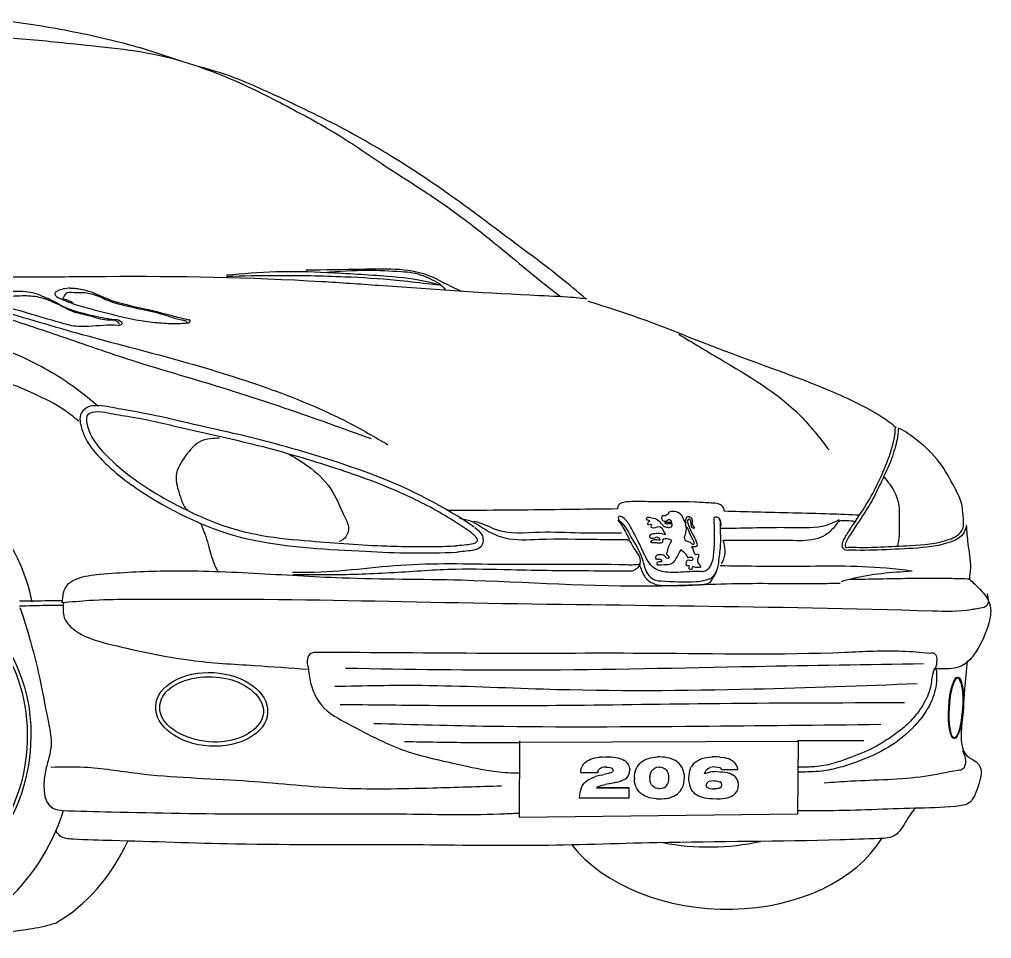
# Model space of a CAD drawing. Header units: millimetres. Extents: x 116290 to 180258, y 22146 to 121276.
# Drawn here: x 126575 to 127821, y 24380 to 25557 of the extents above; entities that cross this region are included whole.
import ezdxf

# ---------------------------------------------------------------- set-up
doc = ezdxf.new("R2010")
doc.units = ezdxf.units.MM

# ---------------------------------------------------------------- blocks, each defined once
blk = doc.blocks.new('A$C31CE388F')
for p, q in [((1990, 152.5), (1990.7, 250.7)), ((1990.7, 249.2), (2347.4, 250.3)), ((2347.4, 250.3), (2346.3, 156.8)), ((2074.2, 223), (2076.4, 224.8)), ((2076.8, 225.1), (2076.4, 224.8)), ((2076.8, 225.1), (2079, 226.2)), ((2079, 226.2), (2081.2, 227.2)), ((2081.2, 227.2), (2083.8, 228.1)), ((2083.8, 228.1), (2086.5, 228.8)), ((2086.5, 228.8), (2089.5, 229.4)), ((2089.5, 229.4), (2092.7, 229.7)), ((2096.2, 230), (2099.8, 230.1)), ((2099.8, 230.1), (2103.9, 230)), ((2100.1, 230.1), (2099.8, 230.1)), ((2099.8, 230.1), (2103.9, 230)), ((2103.9, 230), (2100.1, 230.1)), ((2107.4, 229.8), (2103.9, 230)), ((2110.6, 229.5), (2107.4, 229.8)), ((2113.7, 229), (2110.6, 229.5)), ((2116.5, 228.4), (2113.7, 229)), ((2119.1, 227.7), (2116.5, 228.4)), ((2121.4, 226.9), (2119.1, 227.7)), ((2123.5, 226), (2121.4, 226.9)), ((2123.5, 226), (2123.7, 225.9)), ((2126.3, 224.2), (2123.7, 225.9)), ((2145.7, 223), (2147.7, 224.6)), ((2147.7, 224.6), (2149.9, 226)), ((2149.9, 226), (2152.4, 227.2)), ((2152.4, 227.2), (2155, 228.1)), ((2155, 228.1), (2157.9, 228.9)), ((2157.9, 228.9), (2160.9, 229.5)), ((2160.9, 229.5), (2164.1, 229.9)), ((2164.1, 229.9), (2167.5, 230.1)), ((2169.4, 230.1), (2167.5, 230.1)), ((2172.9, 230), (2169.4, 230.1)), ((2176.2, 229.7), (2172.9, 230)), ((2179.3, 229.2), (2176.2, 229.7)), ((2182.3, 228.5), (2179.3, 229.2)), ((2185, 227.7), (2182.3, 228.5)), ((2187.5, 226.6), (2185, 227.7)), ((2189.9, 225.4), (2187.5, 226.6)), ((2192, 223.9), (2189.9, 225.4)), ((2215.3, 223.5), (2217.2, 224.9)), ((2217.2, 224.9), (2219.4, 226.2)), ((2219.4, 226.2), (2221.7, 227.2)), ((2221.7, 227.2), (2224.3, 228.2)), ((2224.3, 228.2), (2227.2, 228.9)), ((2227.2, 228.9), (2230.2, 229.5)), ((2230.2, 229.5), (2233.5, 229.9)), ((2233.5, 229.9), (2237, 230.1)), ((2239.7, 230.1), (2237, 230.1)), ((2243.4, 230.1), (2239.7, 230.1)), ((2246.8, 229.9), (2243.4, 230.1)), ((2246.8, 229.9), (2250.1, 229.5)), ((2253.1, 229), (2250.1, 229.5)), ((2255.8, 228.3), (2253.1, 229)), ((2258.3, 227.6), (2255.8, 228.3)), ((2260.5, 226.6), (2258.3, 227.6)), ((2261.5, 226.1), (2260.5, 226.6)), ((2264.1, 224.4), (2261.5, 226.1)), ((2266.2, 222.5), (2264.1, 224.4)), ((2068.6, 210), (2068.9, 213.1)), ((2068.9, 213.1), (2069.7, 216)), ((2069.7, 216), (2070.8, 218.6)), ((2070.8, 218.6), (2072.3, 220.9)), ((2072.3, 220.9), (2074.2, 223)), ((2090.5, 210.6), (2091.3, 213.5)), ((2093.2, 215.4), (2091.3, 213.5)), ((2093.2, 215.4), (2095.2, 216.4)), ((2098, 217), (2095.2, 216.4)), ((2101.6, 217.1), (2098, 217)), ((2101.6, 217.1), (2102.4, 217.1)), ((2102.4, 217.1), (2105.7, 216.8)), ((2105.7, 216.8), (2108.1, 216.1)), ((2108.1, 216.1), (2109.2, 215.4)), ((2110.3, 213), (2109.2, 215.4)), ((2110.3, 212.6), (2109.3, 211.2)), ((2110.3, 213), (2110.3, 212.6)), ((2128.5, 222.2), (2126.3, 224.2)), ((2130, 220), (2128.5, 222.2)), ((2131, 217.4), (2130, 220)), ((2131.6, 214.7), (2131, 217.4)), ((2131.3, 210.1), (2131.6, 213.3)), ((2131.6, 214.7), (2131.6, 213.3)), ((2137.8, 209.5), (2138.6, 212.4)), ((2138.6, 212.4), (2139.6, 215.1)), ((2139.6, 215.1), (2140.9, 217.6)), ((2140.9, 217.6), (2142.5, 219.8)), ((2142.5, 219.8), (2144.4, 221.8)), ((2144.4, 221.8), (2145.7, 223)), ((2158.8, 211), (2160.5, 213.2)), ((2161.2, 214.1), (2160.5, 213.2)), ((2161.2, 214.1), (2163.5, 215.6)), ((2166.3, 216.6), (2163.5, 215.6)), ((2169.4, 216.9), (2166.3, 216.6)), ((2169.4, 216.9), (2170.6, 216.9)), ((2173.6, 216.3), (2170.6, 216.9)), ((2173.6, 216.3), (2176.2, 215.1)), ((2178.3, 213.2), (2176.2, 215.1)), ((2178.3, 213.2), (2179.4, 211.8)), ((2180.6, 209.4), (2179.4, 211.8)), ((2193.1, 223), (2192, 223.9)), ((2195.2, 221.1), (2193.1, 223)), ((2197, 218.9), (2195.2, 221.1)), ((2198.4, 216.6), (2197, 218.9)), ((2199.6, 214.1), (2198.4, 216.6)), ((2200.5, 211.3), (2199.6, 214.1)), ((2207.8, 209.7), (2208.5, 212.6)), ((2208.5, 212.6), (2209.4, 215.3)), ((2209.4, 215.3), (2210.6, 217.8)), ((2212.1, 220.1), (2210.6, 217.8)), ((2212.1, 220.1), (2213.8, 222.1)), ((2213.8, 222.1), (2215.3, 223.5)), ((2227.9, 210.6), (2229.3, 213.2)), ((2231.3, 215.1), (2229.3, 213.2)), ((2231.7, 215.3), (2231.3, 215.1)), ((2231.7, 215.3), (2234, 216.5)), ((2236.9, 217.1), (2234, 216.5)), ((2240.3, 217.3), (2236.9, 217.1)), ((2240.3, 217.3), (2240.9, 217.3)), ((2240.9, 217.3), (2244.3, 217.1)), ((2244.3, 217.1), (2246.7, 216.5)), ((2246.7, 216.5), (2247.8, 216)), ((2249.4, 213.9), (2247.8, 216)), ((2249.4, 213.9), (2270, 213.9)), ((2267.9, 220.2), (2266.2, 222.5)), ((2269.1, 217.7), (2267.9, 220.2)), ((2269.8, 214.9), (2269.1, 217.7)), ((2270, 213.9), (2269.8, 214.9)), ((2068.6, 210), (2090.5, 210)), ((2074.9, 198.2), (2076.9, 199.8)), ((2076.9, 199.8), (2079.2, 201.3)), ((2079.2, 201.3), (2081.8, 202.6)), ((2081.8, 202.6), (2084.6, 203.9)), ((2084.6, 203.9), (2087.7, 205)), ((2091.1, 205.9), (2087.7, 205)), ((2090.5, 210.6), (2090.5, 210.2)), ((2090.5, 210), (2090.5, 210.2)), ((2092.5, 206.3), (2091.1, 205.9)), ((2095, 206.8), (2092.5, 206.3)), ((2095, 206.8), (2098, 207.5)), ((2099.9, 207.9), (2098, 207.5)), ((2104.2, 208.9), (2099.9, 207.9)), ((2107.4, 210), (2104.2, 208.9)), ((2107.4, 210), (2109.3, 211.2)), ((2120.8, 199.4), (2117.5, 198.4)), ((2120.8, 199.4), (2123.5, 200.6)), ((2123.5, 200.6), (2125.8, 201.9)), ((2125.8, 201.9), (2127.6, 203.3)), ((2127.6, 203.3), (2129.1, 204.9)), ((2129.1, 204.9), (2130.4, 207.3)), ((2130.4, 207.3), (2131.3, 210.1)), ((2137.3, 203.2), (2137.4, 206.5)), ((2137.3, 203.2), (2137.3, 201.2)), ((2137.6, 198), (2137.3, 201.2)), ((2137.4, 206.5), (2137.8, 209.5)), ((2157.2, 205.4), (2157.1, 203.2)), ((2157.4, 200), (2157.1, 203.2)), ((2157.2, 205.4), (2157.8, 208.4)), ((2158.2, 197.1), (2157.4, 200)), ((2157.8, 208.4), (2158.8, 211)), ((2181.3, 206.5), (2180.6, 209.4)), ((2180.9, 198), (2181.5, 201)), ((2181.6, 203.2), (2181.3, 206.5)), ((2181.5, 201), (2181.6, 203.2)), ((2201.1, 208.3), (2200.5, 211.3)), ((2200.9, 196.9), (2201.3, 200)), ((2201.4, 205.3), (2201.1, 208.3)), ((2201.3, 200), (2201.5, 203.2)), ((2201.5, 203.2), (2201.4, 205.3)), ((2207.2, 203), (2207.4, 206.5)), ((2207.3, 200.3), (2207.2, 203)), ((2207.8, 197), (2207.3, 200.3)), ((2207.4, 206.5), (2207.8, 209.7)), ((2227.2, 208.3), (2227.9, 210.6)), ((2230.1, 209.4), (2227.2, 208.3)), ((2233, 210.2), (2230.1, 209.4)), ((2234.7, 210.6), (2233, 210.2)), ((2237.5, 211), (2234.7, 210.6)), ((2239.4, 199.4), (2235.8, 199.2)), ((2240.6, 211.2), (2237.5, 211)), ((2239.4, 199.4), (2241.6, 199.3)), ((2243, 211.3), (2240.6, 211.2)), ((2243, 211.3), (2246.7, 211.2)), ((2246.7, 211.2), (2250, 211)), ((2250, 211), (2253.2, 210.6)), ((2253.2, 210.6), (2256.1, 210)), ((2256.1, 210), (2258.7, 209.2)), ((2261.1, 208.3), (2258.7, 209.2)), ((2261.1, 208.3), (2263.2, 207.1)), ((2263.2, 207.1), (2263.6, 207)), ((2266, 205.2), (2263.6, 207)), ((2266, 205.2), (2267.9, 203.1)), ((2269.3, 200.7), (2267.9, 203.1)), ((2270.3, 198.1), (2269.3, 200.7)), ((2068.2, 187.3), (2067.5, 184.4)), ((2069.2, 190), (2068.2, 187.3)), ((2069.2, 190), (2070.3, 192.5)), ((2070.3, 192.5), (2071.8, 194.8)), ((2071.8, 194.8), (2073.2, 196.5)), ((2073.2, 196.5), (2074.9, 198.2)), ((2089.7, 191.3), (2088.8, 190.6)), ((2088.8, 190.6), (2130.5, 190.6)), ((2088.8, 190.6), (2130.5, 190.6)), ((2130.5, 190.6), (2088.8, 190.6)), ((2091.4, 192.3), (2089.7, 191.3)), ((2091.4, 192.3), (2093.8, 193.2)), ((2096.8, 194.1), (2093.8, 193.2)), ((2096.8, 194.1), (2100.4, 194.9)), ((2104.7, 195.8), (2100.4, 194.9)), ((2105.6, 195.9), (2104.7, 195.8)), ((2105.6, 195.9), (2109, 196.5)), ((2111.9, 197.1), (2109, 196.5)), ((2114.3, 197.6), (2111.9, 197.1)), ((2114.3, 197.6), (2117.5, 198.4)), ((2130.5, 177.6), (2130.5, 190.6)), ((2138.2, 195.1), (2137.6, 198)), ((2139.2, 192.3), (2138.2, 195.1)), ((2140.4, 189.8), (2139.2, 192.3)), ((2141.8, 187.4), (2140.4, 189.8)), ((2143.6, 185.3), (2141.8, 187.4)), ((2159.4, 194.6), (2158.2, 197.1)), ((2159.4, 194.6), (2160.5, 193.2)), ((2162.6, 191.3), (2160.5, 193.2)), ((2162.6, 191.3), (2165.2, 190)), ((2168.1, 189.5), (2165.2, 190)), ((2168.1, 189.5), (2169.4, 189.4)), ((2172.4, 189.8), (2169.4, 189.4)), ((2175.2, 190.7), (2172.4, 189.8)), ((2175.2, 190.7), (2177.5, 192.3)), ((2178.3, 193.1), (2177.5, 192.3)), ((2178.3, 193.1), (2179.9, 195.3)), ((2179.9, 195.3), (2180.9, 198)), ((2196.3, 186.6), (2197.9, 188.8)), ((2197.9, 188.8), (2199.2, 191.3)), ((2199.2, 191.3), (2200.1, 194)), ((2200.1, 194), (2200.9, 196.9)), ((2208.3, 194), (2207.8, 197)), ((2209.2, 191.2), (2208.3, 194)), ((2210.3, 188.7), (2209.2, 191.2)), ((2211.8, 186.4), (2210.3, 188.7)), ((2229.6, 196.2), (2229.2, 194.2)), ((2230.1, 191.6), (2229.2, 194.2)), ((2229.6, 196.2), (2231.7, 198.1)), ((2231.7, 190.4), (2230.1, 191.6)), ((2233.1, 198.6), (2231.7, 198.1)), ((2231.7, 190.4), (2234, 189.5)), ((2235.8, 199.2), (2233.1, 198.6)), ((2234, 189.5), (2237.1, 189.2)), ((2237.1, 189.2), (2239.4, 189.1)), ((2242.9, 189.3), (2239.4, 189.1)), ((2241.6, 199.3), (2244.7, 198.8)), ((2245.7, 189.9), (2242.9, 189.3)), ((2244.7, 198.8), (2247, 198.1)), ((2247, 190.4), (2245.7, 189.9)), ((2248.7, 196.8), (2247, 198.1)), ((2247, 190.4), (2249.1, 192.3)), ((2249.6, 194.2), (2248.7, 196.8)), ((2249.1, 192.3), (2249.6, 194.2)), ((2268.5, 185.8), (2269.7, 188.3)), ((2269.7, 188.3), (2270.4, 191.2)), ((2270.6, 195.1), (2270.3, 198.1)), ((2270.4, 191.2), (2270.6, 194.2)), ((2270.6, 194.2), (2270.6, 195.1)), ((2067, 181.1), (2066.7, 177.6)), ((2066.7, 177.6), (2130.5, 177.6)), ((2067.5, 184.4), (2067, 181.1)), ((2145.7, 183.4), (2143.6, 185.3)), ((2146.7, 182.5), (2145.7, 183.4)), ((2148.9, 181.1), (2146.7, 182.5)), ((2151.2, 179.8), (2148.9, 181.1)), ((2153.8, 178.8), (2151.2, 179.8)), ((2156.5, 177.8), (2153.8, 178.8)), ((2159.4, 177.1), (2156.5, 177.8)), ((2162.5, 176.7), (2159.4, 177.1)), ((2165.9, 176.4), (2162.5, 176.7)), ((2177.9, 177), (2180.9, 177.5)), ((2180.9, 177.5), (2183.7, 178.3)), ((2183.7, 178.3), (2186.4, 179.3)), ((2186.4, 179.3), (2188.9, 180.5)), ((2188.9, 180.5), (2191.1, 181.7)), ((2191.1, 181.7), (2193.1, 183.4)), ((2193.1, 183.4), (2194.4, 184.5)), ((2194.4, 184.5), (2196.3, 186.6)), ((2213.4, 184.4), (2211.8, 186.4)), ((2215.4, 182.6), (2213.4, 184.4)), ((2215.4, 182.6), (2215.6, 182.4)), ((2217.5, 181.1), (2215.6, 182.4)), ((2219.6, 179.9), (2217.5, 181.1)), ((2222, 179), (2219.6, 179.9)), ((2224.7, 178.2), (2222, 179)), ((2227.5, 177.5), (2224.7, 178.2)), ((2230.6, 176.9), (2227.5, 177.5)), ((2233.9, 176.5), (2230.6, 176.9)), ((2237.4, 176.3), (2233.9, 176.5)), ((2241.2, 176.2), (2237.4, 176.3)), ((2243.6, 176.3), (2241.2, 176.2)), ((2243.6, 176.3), (2247.1, 176.4)), ((2247.1, 176.4), (2250.4, 176.8)), ((2250.4, 176.8), (2253.5, 177.2)), ((2253.5, 177.2), (2256.3, 177.9)), ((2256.3, 177.9), (2258.9, 178.7)), ((2258.9, 178.7), (2261.2, 179.6)), ((2261.2, 179.6), (2263.2, 180.7)), ((2263.2, 180.7), (2264.7, 181.7)), ((2264.7, 181.7), (2266.8, 183.6)), ((2266.8, 183.6), (2268.5, 185.8)), ((2346.3, 156.8), (1990, 152.5))]:
    blk.add_line(p, q)
for centre, radius, start, end in [((2100.3, 151.6), 78.5, 93.0376, 95.5407), ((2167.7, 261.5), 85.1, 268.7756, 276.9087)]:
    blk.add_arc(centre, radius, start, end)
for centre, major_axis, ratio, start_param, end_param in [((1221.5, 254.2), (9.8, 253.8), 0.785448, 5.754623, 10.651578), ((2250, 190.4), (-221.9, 8.6), 0.699567, 0.544527, 2.767453), ((1317.1, 248.7), (9.8, 253.8), 0.785448, 9.884963, 10.504914), ((2226.4, 270.2), (-221.9, 8.6), 0.699567, 1.357747, 1.930343)]:
    blk.add_ellipse(centre, major_axis=major_axis, ratio=ratio, start_param=start_param, end_param=end_param)
for centre, major_axis, ratio in [((1219.4, 254.4), (5.5, 180.4), 0.776088), ((1595.7, 291.1), (71.7, -4.3), 0.656598), ((2549.5, 293.1), (2.3, 39.4), 0.237826)]:
    blk.add_ellipse(centre, major_axis=major_axis, ratio=ratio)
for points, knots in [([(1319.3, 1175.2), (1350.8, 1171.5), (1411.5, 1162), (1493, 1143.7), (1542, 1127), (1562.8, 1119.9)], [0.6587718, 0.6587718, 0.6587718, 0.6587718, 0.7538002, 0.8428566, 0.908971, 0.908971, 0.908971, 0.908971]), ([(1414.7, 830.9), (1408.9, 830.6), (1399.6, 829.2), (1391.9, 822.3), (1410, 813.6), (1430.2, 807), (1464.6, 798.2), (1496.1, 790.2), (1522.3, 787), (1544.6, 785.1), (1558.6, 785.9), (1564.9, 786.3)], [0.0439367, 0.0439367, 0.0439367, 0.0439367, 0.0557753, 0.0604548, 0.0709067, 0.0963908, 0.139038, 0.1703565, 0.1952224, 0.2180756, 0.2372171, 0.2372171, 0.2372171, 0.2372171]), ([(1414.7, 830.9), (1415.8, 830.9), (1418.4, 830.9), (1422.1, 830.6), (1424.7, 830.2), (1427.9, 829.7)], [0.00340351, 0.00340351, 0.00340351, 0.00340351, 0.00654114, 0.01128296, 0.01454539, 0.01454539, 0.01454539, 0.01454539]), ([(1427.7, 829.8), (1431.1, 829), (1444, 825.9), (1468.2, 813.2), (1505, 805.9), (1537.8, 797.8), (1558.2, 792.1), (1565.4, 790.7), (1566.4, 790.5)], [0.011037, 0.011037, 0.011037, 0.011037, 0.0214659, 0.0509717, 0.0919153, 0.1332791, 0.1524786, 0.1554466, 0.1554466, 0.1554466, 0.1554466]), ([(2077.6, 814.4), (2094.6, 809.1), (2154, 790.6), (2255.7, 747.6), (2366.9, 710.5), (2440.7, 675.9), (2465.7, 658.5), (2471.6, 653)], [0, 0, 0, 0, 0.0533856, 0.186702, 0.3303752, 0.4062991, 0.4279369, 0.4279369, 0.4279369, 0.4279369]), ([(1932.2, 524.8), (1893.7, 550.5), (1851.4, 573), (1764, 606.4), (1719.6, 620.1), (1629.6, 644.2), (1584.3, 653.5), (1519.7, 668.7), (1498.9, 672.5), (1470, 677.2), (1462.3, 680.3), (1443.8, 680.3), (1436.5, 680.4), (1425.1, 667.1), (1427, 659.3), (1429.8, 648), (1431.7, 643.2), (1439.8, 627), (1447.7, 618.5), (1473.7, 592.1), (1494.7, 576.7), (1557.3, 538.2), (1602.2, 517.5), (1697.8, 498.2), (1745.5, 496.3), (1832, 491.5), (1870.7, 490.7), (1909.7, 492.6)], [0, 0, 0, 0, 0.138921, 0.138921, 0.277843, 0.277843, 0.416764, 0.416764, 0.476918, 0.476918, 0.505845, 0.505845, 0.519067, 0.519067, 0.532289, 0.532289, 0.545512, 0.545512, 0.579687, 0.579687, 0.653864, 0.653864, 0.796749, 0.796749, 0.939634, 0.939634, 1.055303, 1.055303, 1.055303, 1.055303]), ([(1927.8, 518.1), (1917.9, 524.7), (1889.3, 543.8), (1830.4, 573.9), (1746.4, 603.5), (1652.9, 630.9), (1567.2, 648.7), (1507.2, 663.9), (1470.2, 668.7), (1451.9, 673.3), (1433.1, 670.7), (1437.8, 643.9), (1457.2, 618.2), (1489.3, 590.3), (1527.7, 565), (1564.8, 545.4), (1609.6, 525.7), (1660.9, 512.2), (1734, 505.7), (1812.6, 499.8), (1875.2, 499.3), (1905, 500.4), (1909.4, 500.6)], [0, 0, 0, 0, 0.035439, 0.103372, 0.19772, 0.30227, 0.395466, 0.459631, 0.488965, 0.505221, 0.519463, 0.533917, 0.571386, 0.620894, 0.658558, 0.709611, 0.746335, 0.805408, 0.86772, 0.965992, 1.042053, 1.055303, 1.055303, 1.055303, 1.055303]), ([(2562.3, 524.6), (2561.7, 521.6), (2560.6, 518.7), (2553, 508.5), (2544, 505.8), (2528.1, 501.1), (2520.1, 499.8), (2496.5, 497.2), (2481.2, 496.8), (2451, 495.3), (2435.5, 494.5), (2419.2, 495.1), (2416.9, 495.3), (2412.8, 495.2), (2412, 494.6), (2406.5, 495.2), (2403.8, 499.1), (2403.7, 502), (2403.9, 503.3), (2404.8, 506.9), (2405.8, 508.8), (2409.7, 515.8), (2412.7, 520.2), (2422.2, 534.8), (2428.9, 544.4), (2445.9, 572.1), (2454.6, 590.8), (2464.3, 616.1), (2466.2, 621.9), (2468.7, 631.1), (2469.5, 634.7), (2470.7, 639.7), (2471, 641.3), (2471.4, 645.4), (2471.3, 647.4), (2471.8, 650.9), (2471.9, 652.3), (2472.7, 653.4)], [0.157045, 0.157045, 0.157045, 0.157045, 0.1651685, 0.1651685, 0.1886248, 0.1886248, 0.2120811, 0.2120811, 0.2589936, 0.2589936, 0.3022878, 0.3022878, 0.31029, 0.31029, 0.31497, 0.31497, 0.3178351, 0.3178351, 0.3207001, 0.3207001, 0.3264303, 0.3264303, 0.3428277, 0.3428277, 0.3782224, 0.3782224, 0.4417616, 0.4417616, 0.4587445, 0.4587445, 0.4703282, 0.4703282, 0.4777701, 0.4777701, 0.482308, 0.482308, 0.4835083, 0.4835083, 0.4835083, 0.4835083]), ([(2456.8, 589.3), (2459.5, 586.1), (2468.7, 575), (2478.4, 554.3), (2475.9, 531.6), (2477.1, 514.6), (2475.3, 504.9), (2474.4, 500.2)], [0.00278276, 0.00278276, 0.00278276, 0.00278276, 0.01522695, 0.04613447, 0.06752896, 0.08298054, 0.0970451, 0.0970451, 0.0970451, 0.0970451]), ([(2252.4, 545), (2252.3, 546.2), (2251.8, 550.5), (2244.9, 555.6), (2231.8, 555.3), (2202, 558.3), (2165.7, 556.2), (2133.9, 558.1), (2120.7, 556.1), (2116.1, 552.5), (2116.1, 549.4), (2115.5, 548), (2115.4, 547.9)], [0, 0, 0, 0, 0.003488, 0.0127495, 0.021755, 0.042601, 0.1026156, 0.1304451, 0.138192, 0.1421296, 0.1464138, 0.1467514, 0.1467514, 0.1467514, 0.1467514]), ([(2115.4, 547.9), (2097.3, 547.7), (2032.9, 547), (1962.3, 546), (1907.8, 546), (1899.6, 546), (1897.5, 546)], [0.0006141, 0.0006141, 0.0006141, 0.0006141, 0.054957, 0.1939252, 0.212243, 0.2185595, 0.2185595, 0.2185595, 0.2185595]), ([(1913.2, 536.2), (1918.3, 535.2), (1931.4, 532.8), (1948.3, 519.2), (1977.1, 506.9), (2025.5, 510.2), (2077.8, 509.1), (2115.6, 508.7), (2128.9, 508.6)], [0, 0, 0, 0, 0.0154303, 0.039334, 0.0636575, 0.1076729, 0.1815894, 0.2215033, 0.2215033, 0.2215033, 0.2215033]), ([(2239.1, 536.5), (2239.7, 521.4), (2240.4, 500.1), (2236.7, 475.5), (2228.2, 467.2), (2213.8, 468.3), (2196.3, 466.3), (2176.1, 466.5), (2159.8, 471.9), (2150.8, 487.4), (2142.9, 506.1), (2132.9, 523.4), (2127.2, 534.9), (2116.9, 540), (2116.3, 534.1), (2124.9, 527.9), (2133.5, 509.7), (2148, 489.1), (2150.7, 466.4), (2162.1, 456.3), (2184.4, 455), (2204.9, 453.6), (2226.9, 455.9), (2237.8, 459.5), (2244.6, 470.2), (2245.8, 484.9), (2248.8, 503.7), (2247.4, 519.7), (2248.2, 533.7), (2246, 535.8), (2245.9, 535.8)], [0, 0, 0, 0, 0.0453676, 0.0640037, 0.0733446, 0.0764009, 0.1065405, 0.1266677, 0.1364784, 0.1563796, 0.176675, 0.1989262, 0.2141243, 0.2195247, 0.2230415, 0.2270648, 0.2499426, 0.2823343, 0.3016478, 0.3162349, 0.3228421, 0.3678227, 0.3779499, 0.3893005, 0.4009189, 0.4133262, 0.4335101, 0.4561929, 0.4668065, 0.4672493, 0.4672493, 0.4672493, 0.4672493]), ([(2176.5, 517.1), (2174.2, 521.2), (2170.2, 528.5), (2161.3, 521.6), (2158.1, 525.9), (2160.8, 527.5), (2157.2, 528.3), (2154.2, 527.1), (2154.6, 531), (2159, 533.2), (2153.9, 532.7), (2152.6, 535.1), (2153.8, 538.1), (2159.4, 536.4), (2165.7, 535.8), (2171.2, 530.2), (2175.3, 525.1), (2179.8, 524.3), (2181.9, 524.3), (2182.5, 524.3)], [0, 0, 0, 0, 0.01126101, 0.02034275, 0.02196095, 0.02377042, 0.02606042, 0.02895734, 0.03151549, 0.03458667, 0.03792506, 0.04003505, 0.0419835, 0.04596676, 0.05422371, 0.0619192, 0.06832286, 0.07315385, 0.07484256, 0.07484256, 0.07484256, 0.07484256]), ([(2211.9, 502.5), (2210.7, 503.6), (2208.2, 505.8), (2203.8, 506.3), (2200.9, 510.2), (2203.3, 516.6), (2204.9, 525), (2200.9, 533.8), (2196.9, 543.1), (2188.3, 545.1), (2183.3, 544.5), (2180.6, 543.4), (2181.3, 540.7), (2178.4, 540.6), (2176.6, 538.5), (2173.1, 540.2), (2171.5, 535.7), (2173.9, 531.9), (2178.4, 532.2), (2180.7, 535), (2184.4, 533.9), (2184.9, 531.9), (2185.1, 530.7)], [0, 0, 0, 0, 0.00467723, 0.00979473, 0.0122591, 0.01828005, 0.02814277, 0.03770909, 0.04665835, 0.05709429, 0.06058153, 0.06254199, 0.06456709, 0.06651946, 0.06935667, 0.07208216, 0.07548577, 0.07971135, 0.083704, 0.08687461, 0.08968892, 0.09309825, 0.09309825, 0.09309825, 0.09309825]), ([(1581.8, 529.3), (1585.3, 520.4), (1591.7, 503.4), (1596.3, 481.9), (1601.9, 471), (1603.7, 467.8)], [0.00301724, 0.00301724, 0.00301724, 0.00301724, 0.0317302, 0.05738678, 0.06842926, 0.06842926, 0.06842926, 0.06842926]), ([(1933.1, 524.1), (1935.7, 521.8), (1938.6, 520.2), (1943.7, 511.7), (1944.4, 503.9), (1937.5, 496), (1934, 495.6), (1929, 494.4), (1926.8, 494.2), (1920.9, 493.8), (1917.7, 493.4), (1912.6, 492.8), (1911.3, 492.7), (1910.1, 492.6)], [0, 0, 0, 0, 0.01056221, 0.01056221, 0.01620315, 0.01620315, 0.0218441, 0.0218441, 0.02748504, 0.02748504, 0.03876692, 0.03876692, 0.04238512, 0.04238512, 0.04238512, 0.04238512]), ([(2185.1, 530.7), (2184.1, 530.6), (2181.6, 530.4), (2179.3, 530.4), (2175.5, 530.8), (2178.2, 528.3), (2181.1, 529.4), (2183.8, 529.3), (2185.2, 529.1)], [0.00070841, 0.00070841, 0.00070841, 0.00070841, 0.00358795, 0.00796434, 0.00963298, 0.01124526, 0.0150069, 0.01915162, 0.01915162, 0.01915162, 0.01915162]), ([(2185.2, 529.1), (2185.2, 528.9), (2185.3, 527.4), (2185.7, 525.4), (2183.5, 524.3), (2182.4, 524.3), (2181.8, 524.3)], [0.094531943, 0.094531943, 0.094531943, 0.094531943, 0.095138104, 0.09841845, 0.099879776, 0.101701771, 0.101701771, 0.101701771, 0.101701771]), ([(1927.8, 518.1), (1929.1, 517), (1931.6, 514.8), (1934.6, 511.6), (1936.4, 508.3), (1935.1, 504.6), (1929.6, 502.4), (1921.2, 501.9), (1914, 501), (1909.8, 500.6), (1909.4, 500.6)], [0, 0, 0, 0, 0.00517584, 0.00996039, 0.01319125, 0.0157054, 0.02075026, 0.02953903, 0.04115976, 0.04238512, 0.04238512, 0.04238512, 0.04238512]), ([(2128.9, 508.6), (2128.9, 508.6), (2132.6, 506.6), (2136.8, 495.7), (2145.9, 486.1), (2143.8, 473.2), (2138.5, 470), (2134.7, 468.4)], [0.00727177, 0.00727177, 0.00727177, 0.00727177, 0.00745831, 0.02083875, 0.038354, 0.04508955, 0.05665078, 0.05665078, 0.05665078, 0.05665078]), ([(2144.1, 476.9), (2141.7, 476.6), (2136, 475.9), (2079.1, 477.6), (1982.1, 475.1), (1846, 480.1), (1755, 466), (1706.1, 466.3), (1699.4, 466.4)], [0.0011052, 0.0011052, 0.0011052, 0.0011052, 0.0082814, 0.0182512, 0.1717777, 0.2996156, 0.4259493, 0.4462145, 0.4462145, 0.4462145, 0.4462145]), ([(1225, 439.7), (1194.6, 440.6), (1164, 428.9), (1094.6, 368.4), (1069.3, 297.6), (1081.3, 163.4), (1118.5, 102.8), (1218.8, 56.9), (1279.4, 73.7), (1357.1, 167.8), (1373.3, 242.6), (1344.6, 372.2), (1300.1, 424.5), (1240, 438.5), (1232.5, 439.5), (1225, 439.7)], [0, 0, 0, 0, 0.623712, 0.623712, 1.724785, 1.724785, 2.825858, 2.825858, 3.926932, 3.926932, 5.028005, 5.028005, 6.129079, 6.129079, 6.283185, 6.283185, 6.283185, 6.283185]), ([(1405.8, 427.7), (1405.3, 421), (1404.3, 405.8), (1429.4, 383.3), (1486, 369.3), (1561.8, 352.4), (1646.4, 347.8), (1696.5, 344.2), (1719.6, 342.5)], [0, 0, 0, 0, 0.0191607, 0.0437582, 0.0914174, 0.1943326, 0.2757197, 0.3452386, 0.3452386, 0.3452386, 0.3452386]), ([(2563.6, 353.2), (2562.6, 341.2), (2560.2, 312.7), (2557, 277.7), (2555.4, 249.1), (2561, 229.2), (2579.7, 224.2), (2582.8, 207.8), (2578, 194), (2574.6, 181.2), (2569.6, 174.5), (2568.1, 172.8)], [0, 0, 0, 0, 0.0363042, 0.0857114, 0.1048056, 0.1232841, 0.1419891, 0.1544205, 0.1678289, 0.186213, 0.1929762, 0.1929762, 0.1929762, 0.1929762]), ([(1662.2, 287.1), (1663.2, 303), (1647, 321), (1595.9, 336.6), (1563.6, 332.8), (1527.7, 308.1), (1524.2, 290.2), (1549.7, 257.2), (1584.9, 245.6), (1642, 254.4), (1661.2, 270.8), (1662.2, 287.1)], [0, 0, 0, 0, 1.220451, 1.220451, 2.440902, 2.440902, 3.661353, 3.661353, 5.032264, 5.032264, 6.283185, 6.283185, 6.283185, 6.283185]), ([(1719.3, 345.3), (1720.1, 338.6), (1722.1, 321.4), (1735.6, 290.9), (1772.1, 271.9), (1807.6, 252.9), (1854.4, 232.7), (1904.3, 222.6), (1951.9, 211.6), (1977.9, 209.8), (1989.1, 209.7), (1990.4, 209.7)], [0, 0, 0, 0, 0.0203751, 0.0521223, 0.0947564, 0.1388463, 0.1744816, 0.246737, 0.2910249, 0.320787, 0.3247366, 0.3247366, 0.3247366, 0.3247366]), ([(2523.9, 344.4), (2524.4, 338.3), (2525.7, 323.3), (2517.5, 296.6), (2496.5, 267.4), (2463.5, 240.7), (2429.4, 225.8), (2400.3, 216.2), (2376.1, 210.9), (2357.7, 210.8), (2347.7, 210.8), (2346.9, 210.8)], [0, 0, 0, 0, 0.0182299, 0.045158, 0.0813139, 0.12489, 0.1706258, 0.1921222, 0.2169433, 0.2446001, 0.2469676, 0.2469676, 0.2469676, 0.2469676]), ([(2521.7, 342.8), (2521.1, 341.1), (2518.4, 333.7), (2517.7, 317.1), (2508.7, 298.3), (2495.9, 280.6), (2481.4, 266.2), (2462.9, 253.1), (2440.5, 239.4), (2414.8, 229.6), (2389.3, 220), (2367.2, 217.1), (2353.3, 216.9), (2347, 216.9)], [0, 0, 0, 0, 0.0052388, 0.0237597, 0.0489945, 0.06601, 0.0894477, 0.1100022, 0.1337879, 0.1679652, 0.1924317, 0.215333, 0.2342193, 0.2342193, 0.2342193, 0.2342193]), ([(2551.7, 331.6), (2550.5, 331.7), (2548.4, 329.5), (2542.8, 315), (2540.3, 295.6), (2541.4, 260.3), (2545.3, 249.9), (2554.7, 263.3), (2558.8, 287.9), (2557.6, 321.7), (2553.9, 331.5), (2551.7, 331.6)], [0, 0, 0, 0, 0.63959, 0.63959, 1.929201, 1.929201, 3.511048, 3.511048, 5.092895, 5.092895, 6.283185, 6.283185, 6.283185, 6.283185]), ([(2497.4, 164.3), (2495, 161.6), (2487.6, 152.9), (2481.6, 139.8), (2469.2, 126.2), (2440.5, 125.1), (2341.3, 121.4), (2191.1, 122), (2007, 115), (1826.5, 118.7), (1647.9, 116.3), (1502.5, 122.3), (1430.5, 123.7), (1402.2, 125.8), (1397.5, 133.6), (1395.9, 136.3)], [0.003127, 0.003127, 0.003127, 0.003127, 0.013988, 0.037337, 0.046202, 0.06729, 0.117497, 0.352273, 0.510903, 0.671981, 0.892396, 1.050153, 1.10036, 1.117962, 1.126917, 1.126917, 1.126917, 1.126917]), ([(2568.1, 172.8), (2568, 172.6), (2562.9, 168.3), (2536.7, 165), (2477.9, 164.3), (2409.5, 160.9), (2359.5, 161), (2346.3, 161.1)], [0.0084987, 0.0084987, 0.0084987, 0.0084987, 0.009269, 0.0290621, 0.0813133, 0.1917292, 0.2314074, 0.2314074, 0.2314074, 0.2314074]), ([(1404.5, 161.4), (1425.4, 160.8), (1505.1, 158.7), (1649.5, 156.1), (1815.2, 158.3), (1930.7, 155.5), (1981.5, 157.8), (1990.1, 158.2)], [0, 0, 0, 0, 0.062791, 0.2392514, 0.4330683, 0.5600518, 0.5856431, 0.5856431, 0.5856431, 0.5856431])]:
    blk.add_open_spline(points, degree=3, knots=knots)
for points in [[(917.3, 1146.5), (969.7, 1151.5), (1054.6, 1155.7), (1168.6, 1157.1), (1230.5, 1155.9), (1289.3, 1153.8), (1337.4, 1151.6), (1420.2, 1143.9), (1544.4, 1125.5), (1589, 1111.3), (1619.5, 1099.3), (1692.4, 1063.9), (1760.7, 1025.5), (1821.6, 985.2), (1865.5, 956.9), (1920, 918.7), (1976.6, 873.5), (2012.2, 844.2), (2042.7, 820.1)], [(2075.2, 817.3), (2042.7, 844.2), (1988.9, 885.2), (1908.9, 944.6), (1840.9, 990.6), (1754.3, 1040.4), (1709, 1063), (1666.5, 1082.8), (1631.9, 1097.7), (1602.1, 1108.3), (1580.2, 1114.6)], [(1450.5, 679.3), (1421.5, 702.5), (1355.9, 741.1), (1226.6, 789.3), (1178.3, 806.6), (1152.2, 816.3), (1134.9, 824.9), (1123.3, 832.7), (1117.5, 840.4), (1108.8, 843.3), (1090.1, 845.4), (1052.8, 847.1), (1026.8, 846.1), (1022.9, 844.2)], [(1614.8, 847.8), (1677.8, 852.2), (1743.5, 851.1), (1821.4, 846.2), (1873.4, 839), (1887.7, 835.1)], [(1614.8, 846.2), (1678.9, 847.3), (1766.2, 845.6), (1832.5, 841.2), (1871.7, 836.8), (1886.6, 835.1)], [(1716.5, 854.4), (1787.5, 855.4), (1831, 855.4), (1873.6, 847.3), (1911.1, 829.1), (1916.1, 827.1)], [(1740.2, 851.1), (1795.5, 853.9), (1838.5, 852.2), (1853.5, 850.6), (1878.3, 841.7), (1889.9, 834.6), (1895.5, 828.5)], [(1123.7, 841.9), (1128.4, 843.6), (1140.1, 844.8), (1205.6, 846), (1365.9, 845.4), (1460.7, 846), (1736.7, 839.5), (1809.6, 834.6), (2003.5, 822.2), (2051.7, 819.7), (2066.5, 818.5), (2076.4, 817.3)], [(1425.5, 660.4), (1407.1, 674.5), (1367.5, 695.7), (1255.7, 739.6), (1134, 779.2), (1026.4, 806), (981.1, 825.8)], [(1419.3, 810.4), (1409.6, 815.8), (1405.4, 817.6), (1407.2, 821.2), (1408.4, 823.6), (1419.9, 825.4), (1429.5, 825.4), (1445.8, 822.4), (1464.5, 814.6), (1482.6, 809.2), (1509.7, 803.1), (1532, 797.7), (1559.1, 789.9), (1563.4, 788.1), (1564, 785.7)], [(1203.5, 821.3), (1242.6, 820.2), (1319.7, 803.4), (1429.6, 771.7), (1551.1, 739), (1666.3, 703.1), (1770.9, 658.7), (1821.6, 630.2)], [(1800.5, 637.6), (1736.1, 660.8), (1609.2, 703.1), (1487.7, 740), (1397.9, 770.6), (1328.2, 793.9), (1282.7, 808.6), (1244.7, 817.1), (1203.5, 821.3)], [(1327.6, 809.2), (1319.8, 813.4), (1328.2, 818.8), (1330.6, 819.4), (1349.9, 821.2), (1372.2, 820), (1389.1, 814.6), (1403.6, 808), (1419.3, 800.7), (1440.4, 795.3), (1461.5, 790.5), (1474.1, 788.7), (1477.7, 785.1)], [(1564.9, 786.3), (1567.2, 786.9), (1568.2, 788.6), (1568, 789.6), (1566.4, 790.5)], [(2194.1, 771.9), (2247.1, 740.1), (2349.7, 667.7), (2386.8, 623.5)], [(1605.7, 638.7), (1582.8, 635.1), (1562.2, 615.8), (1550.2, 590.5), (1555, 565.2), (1561, 550.7), (1564.7, 545.9)], [(974.4, 630.7), (1027.4, 625.6), (1147.9, 615.2), (1221.2, 604.7), (1280.1, 577.2), (1324.6, 523.6), (1349.5, 478.7), (1362.6, 440.7), (1365.2, 429)], [(1695, 618.2), (1722.8, 600.1), (1750.6, 570), (1766.2, 537.4), (1771.1, 523), (1767.5, 512.1), (1763.8, 508.5), (1759, 506.1)], [(2203.4, 527.4), (2203.5, 530.7), (2204.2, 536.6), (2206.1, 538.4), (2210.6, 536), (2211.2, 531), (2212.1, 526.8), (2214, 524.2), (2214, 523.1), (2212.5, 523.1), (2210.4, 526), (2209.9, 530.6), (2209.3, 533.7), (2207.8, 535), (2206.4, 534.3), (2206.4, 527.8), (2213.2, 513.3), (2217, 505), (2216.9, 499.8), (2214.1, 499.2), (2210.4, 499.6)], [(2239.1, 536.5), (2240.1, 537.5), (2242.4, 537.9), (2244.9, 536.9), (2246.3, 535.2), (2247.7, 531.6), (2248, 526.5)], [(2426, 539.9), (2387.6, 541.4), (2293.4, 543.8), (2252.4, 545)], [(1932.2, 532.4), (1946.2, 527.7), (1958.8, 522.2), (2016.7, 518.3), (2067.6, 517.5), (2113.8, 517.5), (2120.9, 517.5)], [(2116.2, 533.9), (2121.7, 526.1), (2126.8, 517), (2131.1, 508.9)], [(2203.6, 525.6), (2205.9, 522.3), (2209.4, 514.1), (2212.8, 507.5), (2213.7, 503.6), (2213.2, 502.3), (2212.4, 502.3), (2211.9, 502.5)], [(2399.7, 533.9), (2383.2, 526.9), (2340.1, 523.8), (2257.9, 523), (2248.5, 523)], [(2421.7, 531.1), (2415.1, 532.4), (2403.1, 532.9), (2402.1, 532.9), (2395.8, 527.9), (2384.8, 516.3), (2372.3, 510.1), (2341, 507.3), (2262.8, 507.7), (2251.2, 507.7)], [(2562.5, 527), (2564.7, 503.4), (2567.9, 472.7), (2566.2, 456.9)], [(2185.5, 507.5), (2181.4, 509.2), (2173.2, 507.9), (2173.2, 505), (2168.7, 504.1), (2162.4, 504.5), (2158.6, 505.2), (2162.8, 508.8), (2170.4, 508.8), (2168.5, 511.1), (2160.9, 510), (2157.7, 511.1), (2157.7, 514.7), (2163.4, 516.6), (2171.9, 516.4), (2177.4, 515.7), (2176.5, 517.1)], [(2179.8, 493.3), (2181.9, 501.2), (2185.5, 507.5)], [(2210.4, 499.6), (2213.6, 493.1), (2216, 489.5), (2218.7, 490.2), (2219.3, 486.8), (2219.3, 478.1), (2222.1, 473.4), (2219.6, 473), (2214.9, 473.4), (2211.9, 473.9), (2211.1, 470.7), (2207.5, 471.1), (2207.7, 474.9), (2204.9, 474.9), (2204.1, 479.1), (2205.6, 482.5), (2211.1, 482.3), (2212.6, 484.2), (2209.2, 485.9), (2206.4, 485.5), (2204.9, 488), (2199.9, 493.1), (2197.1, 495.9)], [(2250.8, 508.5), (2253, 498.3), (2251.5, 483.5), (2248.6, 477.7)], [(2197.1, 495.9), (2193.3, 489.7), (2187.2, 479.4), (2182.3, 476.6), (2174.9, 476.4), (2166.4, 477.2), (2167.7, 480.2), (2172.8, 481.1), (2170.9, 483.2), (2166.6, 483.2), (2164.9, 484.7), (2166.2, 488.7), (2169.8, 489.7), (2175.9, 488.2), (2178.7, 485.3), (2181.9, 485.3), (2180.8, 487.8), (2179.1, 489.7), (2179.8, 493.3)], [(2144.3, 475.2), (2147.9, 466.1), (2151.2, 460.3), (2156.3, 455.2), (2163.9, 451.5), (2183.2, 449.7), (2214.9, 450.5), (2226.9, 451.5), (2233.8, 453.7), (2237.4, 458.5), (2241.4, 464.6), (2242.5, 468.6)], [(2247.2, 475.4), (2339.5, 474.6), (2459.9, 472.4), (2493.1, 468.7)], [(1404, 427.5), (1411.3, 451), (1423.1, 458.4), (1452.5, 464.2), (1534.9, 468.6), (1649.6, 465.7), (1762.8, 459.8), (1915.7, 456.9), (2165.7, 449.5), (2276, 452.5), (2379, 452.5), (2400.9, 452.9)], [(2135.1, 468.4), (2085.8, 468.4), (1978.7, 469.8), (1908.2, 470.5), (1829.2, 466.2), (1747.5, 463.4), (1711.5, 463.4), (1700.2, 463.4)], [(2492.4, 468), (2454, 465), (2416.3, 458.4), (2402.3, 454.7)], [(2413.3, 457.7), (2490.1, 459.1), (2540.4, 459.1), (2567.7, 458.4)], [(2565.5, 458.8), (2577.5, 447.7), (2593.3, 423.6), (2590.5, 398.6), (2572, 360.7), (2557.1, 346.8), (2530.3, 343.1), (2521, 343.1)], [(2589.5, 439), (2589.5, 424.7), (2574.2, 419.6), (2569.1, 418.7), (2519.1, 417), (1911.8, 427.5), (1627.5, 431.9), (1536.3, 431.9), (1439.3, 430.4), (1404, 427.5)], [(1404.4, 430.3), (1360.1, 429.8), (1349.4, 429.8)], [(1349.4, 423.6), (1383.3, 424.5), (1404.8, 424.5)], [(1350.1, 421.7), (1363.6, 378), (1376.9, 323.2), (1386.5, 274.5), (1390, 249), (1388.2, 233.5), (1383.8, 216.7), (1392.2, 164.6), (1405.6, 161.2)], [(1728.1, 363.9), (1722.7, 362.7), (1718.3, 355.5), (1719.3, 345.3)], [(2516, 362.8), (2480.4, 365.4), (2407, 363.9), (2160.6, 362.8), (1963.1, 362.8), (1744, 363.9), (1728.1, 363.9)], [(2522.8, 342.4), (2525.1, 351.4), (2521.7, 362.8), (2516, 362.8)], [(2507.9, 349.3), (2291.7, 345.8), (2006.9, 341.2), (1767.4, 343.5)], [(2499.8, 323.8), (2290.5, 316.8), (2020.9, 316.8), (1865.1, 321.5), (1753.5, 320.3)], [(2483.5, 299.4), (2231.2, 298.2), (2037.1, 295.9), (1874.4, 295.9), (1760.5, 297.1)], [(2453.3, 271.5), (2218.5, 269.2), (1953.4, 269.2), (1803.5, 272.7)], [(1990.6, 248.3), (1925.5, 248.3), (1843, 249.5)], [(2431.2, 250.6), (2363.8, 250.6), (2346.3, 250.6)], [(2557.9, 238.4), (2561.7, 225.2), (2557.9, 214.4), (2552.4, 212.8), (2509.1, 205.1), (2414.6, 198.9), (2380.5, 196.6)], [(1389.7, 217.2), (1432.5, 217.2), (1500.7, 209.2), (1635.7, 199.8), (1756, 190.5), (1879, 190.5), (1967.2, 193.2)], [(1227.3, 0.5), (1285.1, 0.5), (1350.4, 8), (1381.4, 13.3), (1398.1, 17.9)]]:
    blk.add_spline(points, degree=3)
for points, start_tangent, end_tangent in [([(1368.9, 824.5), (1344.8, 827), (1313.9, 824.8), (1297.8, 821.4), (1294.1, 818), (1300.3, 813.4), (1311.1, 810.9), (1365.4, 797.2), (1406.4, 785.3), (1416.6, 782.8), (1438.2, 781.9), (1475.9, 783.1), (1477.5, 783.1), (1480.9, 785.6), (1477.8, 789.3), (1470.1, 790.8), (1460.2, 792.4), (1403.9, 808.4), (1390.3, 815.6), (1377, 821.4), (1368.9, 824.5)], (-0.963229, 0.268682), (-0.963229, 0.268682)), ([(2476.7, 651.2), (2499.2, 636.2), (2528.5, 607.4), (2547.4, 575.8), (2556.1, 556.5), (2558.9, 535.5), (2558.9, 525.6), (2556.1, 518.9), (2541.1, 509), (2490.9, 501.1), (2453, 499.2), (2421.8, 498.8), (2410.7, 498.8), (2407.9, 499.2), (2407.5, 500.8), (2408.3, 505.1), (2411.9, 511.8), (2429.7, 539), (2443.1, 560.8), (2453.8, 582.9), (2466.8, 612.1), (2473.9, 636.9), (2475.2, 647), (2476.7, 651.2)], (0.894641, -0.446785), (0.894641, -0.446785))]:
    blk.add_spline(points, degree=3, dxfattribs=dict(start_tangent=start_tangent, end_tangent=end_tangent))

msp = doc.modelspace()

# ---------------------------------------------------------------- block references
msp.add_blockref('A$C31CE388F', (125226, 24382.2))

doc.saveas('drawing.dxf')
